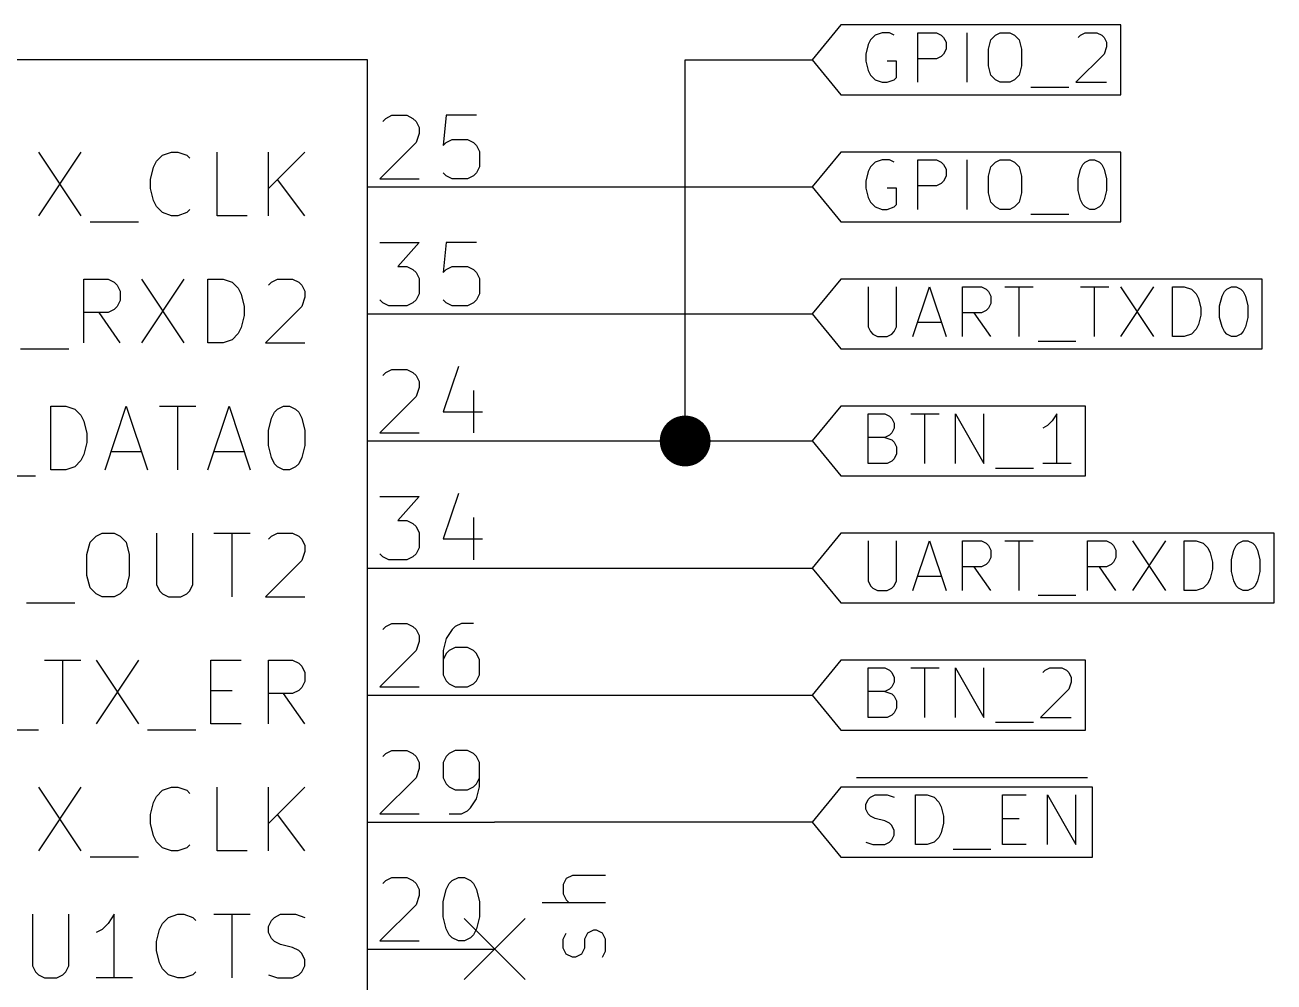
# Model space of a CAD drawing. Extents: x 0.4 to 16.1, y -11.3 to -0.4.
# Drawn here: x 7.48 to 8.464, y -7.926 to -7.173 of the extents above; entities that cross this region are included whole.
import ezdxf

# ---------------------------------------------------------------- set-up
doc = ezdxf.new("R2010")
doc.units = 0
doc.header["$MEASUREMENT"] = 0
for name, color, linetype in [('BLUE2', 5, 'CONTINUOUS'), ('BLUE3', 171, 'CONTINUOUS'), ('CYAN2', 4, 'CONTINUOUS'), ('GREEN2', 3, 'CONTINUOUS'), ('LYELLOW', 51, 'CONTINUOUS'), ('RED2', 1, 'CONTINUOUS')]:
    doc.layers.add(name, color=color, linetype=linetype)

msp = doc.modelspace()

# ---------------------------------------------------------------- linework, layer by layer
at = {"layer": 'BLUE2', "linetype": 'CONTINUOUS'}
for p, q in [((7.826, -7.876), (7.874, -7.924)), ((7.874, -7.876), (7.826, -7.924))]:
    msp.add_line(p, q, dxfattribs=at)
at = {"layer": 'BLUE3', "linetype": 'CONTINUOUS'}
for p, q in [((7.90641, -7.84449), (7.90403, -7.84925)), ((7.91117, -7.84211), (7.90641, -7.84449)), ((7.93737, -7.84211), (7.91117, -7.84211)), ((7.90403, -7.84925), (7.90403, -7.8564)), ((7.90403, -7.8564), (7.90641, -7.86116)), ((7.93737, -7.86354), (7.88737, -7.86354)), ((7.90641, -7.86116), (7.9088, -7.86354)), ((7.92784, -7.88497), (7.92308, -7.88735)), ((7.93022, -7.88497), (7.92784, -7.88497)), ((7.93498, -7.88735), (7.93022, -7.88497)), ((7.90403, -7.89211), (7.90641, -7.88735)), ((7.90403, -7.89925), (7.90403, -7.89211)), ((7.92308, -7.88735), (7.9207, -7.89211)), ((7.9207, -7.89211), (7.9207, -7.89925)), ((7.93737, -7.89211), (7.93498, -7.88735)), ((7.93737, -7.90163), (7.93737, -7.89211)), ((7.90641, -7.90402), (7.90403, -7.89925)), ((7.91117, -7.9064), (7.90641, -7.90402)), ((7.91832, -7.90402), (7.91356, -7.9064)), ((7.9207, -7.89925), (7.91832, -7.90402)), ((7.93498, -7.9064), (7.93737, -7.90163)), ((7.91356, -7.9064), (7.91117, -7.9064))]:
    msp.add_line(p, q, dxfattribs=at)
at = {"layer": 'CYAN2', "linetype": 'CONTINUOUS'}
for p, q in [((7.49095, -7.27262), (7.52428, -7.32262)), ((7.52428, -7.27262), (7.49095, -7.32262)), ((7.58381, -7.27976), (7.58857, -7.275)), ((7.58857, -7.275), (7.59571, -7.27262)), ((7.59571, -7.27262), (7.60047, -7.27262)), ((7.60047, -7.27262), (7.60761, -7.275)), ((7.60761, -7.275), (7.61, -7.27738)), ((7.63143, -7.32262), (7.63143, -7.27262)), ((7.6719, -7.32262), (7.6719, -7.27262)), ((7.70047, -7.27262), (7.6719, -7.30119)), ((7.57904, -7.29405), (7.58143, -7.28452)), ((7.58143, -7.28452), (7.58381, -7.27976)), ((7.57904, -7.30119), (7.57904, -7.29405)), ((7.70047, -7.32262), (7.67904, -7.29405)), ((7.58143, -7.31071), (7.57904, -7.30119)), ((7.58381, -7.31547), (7.58143, -7.31071)), ((7.58857, -7.32024), (7.58381, -7.31547)), ((7.59571, -7.32262), (7.58857, -7.32024)), ((7.60047, -7.32262), (7.59571, -7.32262)), ((7.60761, -7.32024), (7.60047, -7.32262)), ((7.61, -7.31785), (7.60761, -7.32024)), ((7.65523, -7.32262), (7.63143, -7.32262)), ((7.53143, -7.32738), (7.56952, -7.32738)), ((7.52666, -7.42262), (7.52666, -7.37262)), ((7.52666, -7.37262), (7.54571, -7.37262)), ((7.54571, -7.37262), (7.55047, -7.375)), ((7.55047, -7.375), (7.55285, -7.37738)), ((7.5719, -7.37262), (7.60523, -7.42262)), ((7.60523, -7.37262), (7.5719, -7.42262)), ((7.62428, -7.42262), (7.62428, -7.37262)), ((7.62428, -7.37262), (7.63619, -7.37262)), ((7.63619, -7.37262), (7.64333, -7.375)), ((7.64333, -7.375), (7.64809, -7.37976)), ((7.6719, -7.37738), (7.67428, -7.375)), ((7.67428, -7.375), (7.67904, -7.37262)), ((7.67904, -7.37262), (7.69095, -7.37262)), ((7.69095, -7.37262), (7.69571, -7.375)), ((7.69571, -7.375), (7.69809, -7.37738)), ((7.55285, -7.37738), (7.55523, -7.38214)), ((7.55523, -7.38214), (7.55523, -7.38928)), ((7.64809, -7.37976), (7.65047, -7.38452)), ((7.65047, -7.38452), (7.65285, -7.39405)), ((7.69809, -7.37738), (7.70047, -7.38214)), ((7.70047, -7.38214), (7.70047, -7.3869)), ((7.55285, -7.39405), (7.55047, -7.39643)), ((7.55523, -7.38928), (7.55285, -7.39405)), ((7.65285, -7.39405), (7.65285, -7.40119)), ((7.69809, -7.39405), (7.66952, -7.42262)), ((7.70047, -7.3869), (7.69809, -7.39405)), ((7.54571, -7.39881), (7.52666, -7.39881)), ((7.55523, -7.42262), (7.53857, -7.39881)), ((7.55047, -7.39643), (7.54571, -7.39881)), ((7.65285, -7.40119), (7.65047, -7.41071)), ((7.65047, -7.41071), (7.64809, -7.41547)), ((7.63619, -7.42262), (7.62428, -7.42262)), ((7.64333, -7.42024), (7.63619, -7.42262)), ((7.64809, -7.41547), (7.64333, -7.42024)), ((7.66952, -7.42262), (7.70047, -7.42262)), ((7.47666, -7.42738), (7.51476, -7.42738)), ((7.50047, -7.52262), (7.50047, -7.47262)), ((7.50047, -7.47262), (7.51238, -7.47262)), ((7.51238, -7.47262), (7.51952, -7.475)), ((7.54333, -7.52262), (7.56, -7.47262)), ((7.56, -7.47262), (7.57666, -7.52262)), ((7.58619, -7.47262), (7.61476, -7.47262)), ((7.60047, -7.52262), (7.60047, -7.47262)), ((7.62428, -7.52262), (7.64095, -7.47262)), ((7.64095, -7.47262), (7.65761, -7.52262)), ((7.67904, -7.475), (7.68381, -7.47262)), ((7.68381, -7.47262), (7.68857, -7.47262)), ((7.68857, -7.47262), (7.69333, -7.475)), ((7.51952, -7.475), (7.52428, -7.47976)), ((7.52428, -7.47976), (7.52666, -7.48452)), ((7.6719, -7.49167), (7.67428, -7.48214)), ((7.67428, -7.48214), (7.67666, -7.47738)), ((7.67666, -7.47738), (7.67904, -7.475)), ((7.69333, -7.475), (7.69571, -7.47738)), ((7.69571, -7.47738), (7.69809, -7.48214)), ((7.69809, -7.48214), (7.70047, -7.49167)), ((7.52666, -7.48452), (7.52904, -7.49405)), ((7.6719, -7.50357), (7.6719, -7.49167)), ((7.70047, -7.49167), (7.70047, -7.50357)), ((7.52904, -7.50119), (7.52666, -7.51071)), ((7.52904, -7.49405), (7.52904, -7.50119)), ((7.52666, -7.51071), (7.52428, -7.51547)), ((7.54809, -7.50833), (7.5719, -7.50833)), ((7.62904, -7.50833), (7.65285, -7.50833)), ((7.67428, -7.51309), (7.6719, -7.50357)), ((7.70047, -7.50357), (7.69809, -7.51309)), ((7.51238, -7.52262), (7.50047, -7.52262)), ((7.51952, -7.52024), (7.51238, -7.52262)), ((7.52428, -7.51547), (7.51952, -7.52024)), ((7.67666, -7.51785), (7.67428, -7.51309)), ((7.67904, -7.52024), (7.67666, -7.51785)), ((7.68381, -7.52262), (7.67904, -7.52024)), ((7.68857, -7.52262), (7.68381, -7.52262)), ((7.69333, -7.52024), (7.68857, -7.52262)), ((7.69571, -7.51785), (7.69333, -7.52024)), ((7.69809, -7.51309), (7.69571, -7.51785)), ((7.45047, -7.52738), (7.48857, -7.52738)), ((7.52904, -7.58928), (7.53143, -7.57976)), ((7.53143, -7.57976), (7.53619, -7.575)), ((7.53619, -7.575), (7.54095, -7.57262)), ((7.54095, -7.57262), (7.55047, -7.57262)), ((7.55047, -7.57262), (7.55523, -7.575)), ((7.55523, -7.575), (7.56, -7.57976)), ((7.56, -7.57976), (7.56238, -7.58928)), ((7.58381, -7.57262), (7.58381, -7.61309)), ((7.61238, -7.61309), (7.61238, -7.57262)), ((7.62904, -7.57262), (7.65761, -7.57262)), ((7.64333, -7.62262), (7.64333, -7.57262)), ((7.6719, -7.57738), (7.67428, -7.575)), ((7.67428, -7.575), (7.67904, -7.57262)), ((7.67904, -7.57262), (7.69095, -7.57262)), ((7.69095, -7.57262), (7.69571, -7.575)), ((7.69571, -7.575), (7.69809, -7.57738)), ((7.69809, -7.57738), (7.70047, -7.58214)), ((7.52904, -7.60595), (7.52904, -7.58928)), ((7.56238, -7.58928), (7.56238, -7.60595)), ((7.70047, -7.5869), (7.69809, -7.59405)), ((7.70047, -7.58214), (7.70047, -7.5869)), ((7.69809, -7.59405), (7.66952, -7.62262)), ((7.53143, -7.61547), (7.52904, -7.60595)), ((7.56238, -7.60595), (7.56, -7.61547)), ((7.53619, -7.62024), (7.53143, -7.61547)), ((7.54095, -7.62262), (7.53619, -7.62024)), ((7.55523, -7.62024), (7.55047, -7.62262)), ((7.56, -7.61547), (7.55523, -7.62024)), ((7.58381, -7.61309), (7.58619, -7.61785)), ((7.58619, -7.61785), (7.58857, -7.62024)), ((7.58857, -7.62024), (7.59333, -7.62262)), ((7.60285, -7.62262), (7.60761, -7.62024)), ((7.60761, -7.62024), (7.61, -7.61785)), ((7.61, -7.61785), (7.61238, -7.61309)), ((7.48143, -7.62738), (7.51952, -7.62738)), ((7.55047, -7.62262), (7.54095, -7.62262)), ((7.59333, -7.62262), (7.60285, -7.62262)), ((7.66952, -7.62262), (7.70047, -7.62262)), ((7.49571, -7.67262), (7.52428, -7.67262)), ((7.51, -7.72262), (7.51, -7.67262)), ((7.53619, -7.67262), (7.56952, -7.72262)), ((7.56952, -7.67262), (7.53619, -7.72262)), ((7.62666, -7.72262), (7.62666, -7.67262)), ((7.62666, -7.67262), (7.65047, -7.67262)), ((7.6719, -7.72262), (7.6719, -7.67262)), ((7.6719, -7.67262), (7.69095, -7.67262)), ((7.69095, -7.67262), (7.69571, -7.675)), ((7.69571, -7.675), (7.69809, -7.67738)), ((7.69809, -7.67738), (7.70047, -7.68214)), ((7.70047, -7.68928), (7.69809, -7.69405)), ((7.70047, -7.68214), (7.70047, -7.68928)), ((7.62666, -7.69643), (7.64333, -7.69643)), ((7.69095, -7.69881), (7.6719, -7.69881)), ((7.70047, -7.72262), (7.68381, -7.69881)), ((7.69571, -7.69643), (7.69095, -7.69881)), ((7.69809, -7.69405), (7.69571, -7.69643)), ((7.45285, -7.72738), (7.49095, -7.72738)), ((7.57666, -7.72738), (7.61476, -7.72738)), ((7.65047, -7.72262), (7.62666, -7.72262)), ((7.49095, -7.77262), (7.52428, -7.82262)), ((7.52428, -7.77262), (7.49095, -7.82262)), ((7.58381, -7.77976), (7.58857, -7.775)), ((7.58857, -7.775), (7.59571, -7.77262)), ((7.59571, -7.77262), (7.60047, -7.77262)), ((7.60047, -7.77262), (7.60761, -7.775)), ((7.60761, -7.775), (7.61, -7.77738)), ((7.63143, -7.82262), (7.63143, -7.77262)), ((7.6719, -7.82262), (7.6719, -7.77262)), ((7.70047, -7.77262), (7.6719, -7.80119)), ((7.57904, -7.79405), (7.58143, -7.78452)), ((7.58143, -7.78452), (7.58381, -7.77976)), ((7.57904, -7.80119), (7.57904, -7.79405)), ((7.70047, -7.82262), (7.67904, -7.79405)), ((7.58143, -7.81071), (7.57904, -7.80119)), ((7.58381, -7.81547), (7.58143, -7.81071)), ((7.58857, -7.82024), (7.58381, -7.81547)), ((7.53143, -7.82738), (7.56952, -7.82738)), ((7.59571, -7.82262), (7.58857, -7.82024)), ((7.60047, -7.82262), (7.59571, -7.82262)), ((7.60761, -7.82024), (7.60047, -7.82262)), ((7.61, -7.81785), (7.60761, -7.82024)), ((7.65523, -7.82262), (7.63143, -7.82262)), ((7.48619, -7.87262), (7.48619, -7.91309)), ((7.51476, -7.91309), (7.51476, -7.87262)), ((7.55047, -7.87262), (7.54571, -7.87976)), ((7.55047, -7.92262), (7.55047, -7.87262)), ((7.58857, -7.87976), (7.59333, -7.875)), ((7.59333, -7.875), (7.60047, -7.87262)), ((7.60047, -7.87262), (7.60523, -7.87262)), ((7.60523, -7.87262), (7.61238, -7.875)), ((7.61238, -7.875), (7.61476, -7.87738)), ((7.62904, -7.87262), (7.65761, -7.87262)), ((7.64333, -7.92262), (7.64333, -7.87262)), ((7.67428, -7.87738), (7.67666, -7.875)), ((7.67666, -7.875), (7.68143, -7.87262)), ((7.68143, -7.87262), (7.69333, -7.87262)), ((7.69333, -7.87262), (7.70047, -7.875)), ((7.54095, -7.88452), (7.53619, -7.8869)), ((7.54571, -7.87976), (7.54095, -7.88452)), ((7.58381, -7.89405), (7.58619, -7.88452)), ((7.58619, -7.88452), (7.58857, -7.87976)), ((7.6719, -7.88214), (7.67428, -7.87738)), ((7.6719, -7.8869), (7.6719, -7.88214)), ((7.58381, -7.90119), (7.58381, -7.89405)), ((7.67428, -7.89167), (7.6719, -7.8869)), ((7.67666, -7.89405), (7.67428, -7.89167)), ((7.68143, -7.89643), (7.67666, -7.89405)), ((7.69095, -7.89881), (7.68143, -7.89643)), ((7.58619, -7.91071), (7.58381, -7.90119)), ((7.69571, -7.90119), (7.69095, -7.89881)), ((7.69809, -7.90357), (7.69571, -7.90119)), ((7.70047, -7.90833), (7.69809, -7.90357)), ((7.48619, -7.91309), (7.48857, -7.91785)), ((7.51238, -7.91785), (7.51476, -7.91309)), ((7.58857, -7.91547), (7.58619, -7.91071)), ((7.59333, -7.92024), (7.58857, -7.91547)), ((7.69809, -7.91785), (7.70047, -7.91309)), ((7.70047, -7.91309), (7.70047, -7.90833)), ((7.48857, -7.91785), (7.49095, -7.92024)), ((7.49095, -7.92024), (7.49571, -7.92262)), ((7.49571, -7.92262), (7.50523, -7.92262)), ((7.50523, -7.92262), (7.51, -7.92024)), ((7.51, -7.92024), (7.51238, -7.91785)), ((7.56476, -7.92262), (7.53619, -7.92262)), ((7.60047, -7.92262), (7.59333, -7.92024)), ((7.60523, -7.92262), (7.60047, -7.92262)), ((7.61238, -7.92024), (7.60523, -7.92262)), ((7.61476, -7.91785), (7.61238, -7.92024)), ((7.6719, -7.92024), (7.67904, -7.92262)), ((7.67904, -7.92262), (7.69095, -7.92262)), ((7.69095, -7.92262), (7.69571, -7.92024)), ((7.69571, -7.92024), (7.69809, -7.91785))]:
    msp.add_line(p, q, dxfattribs=at)
at = {"layer": 'GREEN2', "linetype": 'CONTINUOUS'}
for p, q in [((8, -7.2), (8.1, -7.2)), ((8, -7.5), (8, -7.2)), ((7.85, -7.3), (8.1, -7.3)), ((7.85, -7.4), (8.1, -7.4)), ((7.85, -7.5), (8, -7.5)), ((8, -7.5), (8.1, -7.5)), ((7.85, -7.6), (8.1, -7.6)), ((7.85, -7.7), (8.1, -7.7)), ((8.1, -7.8), (7.85, -7.8))]:
    msp.add_line(p, q, dxfattribs=at)
at = {"layer": 'GREEN2', "const_width": 0.02}
msp.add_lwpolyline([(7.99, -7.5, 1), (8.01, -7.5, 1)], format="xyb", close=True, dxfattribs=at)
at = {"layer": 'LYELLOW', "linetype": 'CONTINUOUS'}
for p, q in [((7.75, -7.2), (4.25, -7.2)), ((7.75, -10.5), (7.75, -7.2))]:
    msp.add_line(p, q, dxfattribs=at)
at = {"layer": 'RED2', "linetype": 'CONTINUOUS'}
for p, q in [((8.12262, -7.1725), (8.1, -7.2)), ((8.3429, -7.1725), (8.12262, -7.1725)), ((8.3429, -7.2), (8.3429, -7.1725)), ((8.14409, -7.18793), (8.14223, -7.19535)), ((8.14594, -7.18421), (8.14409, -7.18793)), ((8.14966, -7.1805), (8.14594, -7.18421)), ((8.15523, -7.17864), (8.14966, -7.1805)), ((8.1608, -7.17864), (8.15523, -7.17864)), ((8.16452, -7.1805), (8.1608, -7.17864)), ((8.18309, -7.21764), (8.18309, -7.17864)), ((8.18309, -7.17864), (8.19794, -7.17864)), ((8.19794, -7.17864), (8.20166, -7.1805)), ((8.20166, -7.1805), (8.20352, -7.18235)), ((8.20352, -7.18235), (8.20537, -7.18607)), ((8.20537, -7.18607), (8.20537, -7.19164)), ((8.22209, -7.21764), (8.22209, -7.17864)), ((8.2388, -7.19164), (8.24066, -7.18421)), ((8.24066, -7.18421), (8.24437, -7.1805)), ((8.24437, -7.1805), (8.24809, -7.17864)), ((8.24809, -7.17864), (8.25552, -7.17864)), ((8.25552, -7.17864), (8.25923, -7.1805)), ((8.25923, -7.1805), (8.26294, -7.18421)), ((8.26294, -7.18421), (8.2648, -7.19164)), ((8.30937, -7.18235), (8.31123, -7.1805)), ((8.31123, -7.1805), (8.31494, -7.17864)), ((8.31494, -7.17864), (8.32423, -7.17864)), ((8.32423, -7.17864), (8.32794, -7.1805)), ((8.32794, -7.1805), (8.3298, -7.18235)), ((8.3298, -7.18235), (8.33166, -7.18607)), ((8.33166, -7.18607), (8.33166, -7.18978)), ((8.14223, -7.19535), (8.14223, -7.20093)), ((8.20166, -7.19721), (8.19794, -7.19907)), ((8.20352, -7.19535), (8.20166, -7.19721)), ((8.20537, -7.19164), (8.20352, -7.19535)), ((8.2388, -7.20464), (8.2388, -7.19164)), ((8.2648, -7.19164), (8.2648, -7.20464)), ((8.3298, -7.19535), (8.30752, -7.21764)), ((8.33166, -7.18978), (8.3298, -7.19535)), ((7.75, -7.2), (4.25, -7.2)), ((7.75, -7.2), (4.25, -7.2)), ((7.75, -10.5), (7.75, -7.2)), ((7.75, -10.5), (7.75, -7.2)), ((8.1, -7.2), (8.12262, -7.2275)), ((8.14223, -7.20093), (8.14409, -7.20835)), ((8.16637, -7.20093), (8.15894, -7.20093)), ((8.16637, -7.21393), (8.16637, -7.20093)), ((8.19794, -7.19907), (8.18309, -7.19907)), ((8.24066, -7.21207), (8.2388, -7.20464)), ((8.2648, -7.20464), (8.26294, -7.21207)), ((8.3429, -7.2275), (8.3429, -7.2)), ((8.14409, -7.20835), (8.14594, -7.21207)), ((8.14594, -7.21207), (8.14966, -7.21578)), ((8.14966, -7.21578), (8.15523, -7.21764)), ((8.15523, -7.21764), (8.15894, -7.21764)), ((8.15894, -7.21764), (8.16452, -7.21578)), ((8.16452, -7.21578), (8.16637, -7.21393)), ((8.24437, -7.21578), (8.24066, -7.21207)), ((8.24809, -7.21764), (8.24437, -7.21578)), ((8.25552, -7.21764), (8.24809, -7.21764)), ((8.25923, -7.21578), (8.25552, -7.21764)), ((8.26294, -7.21207), (8.25923, -7.21578)), ((8.30752, -7.21764), (8.33166, -7.21764)), ((8.12262, -7.2275), (8.3429, -7.2275)), ((8.27223, -7.22135), (8.30194, -7.22135)), ((7.7619, -7.24837), (7.76428, -7.246)), ((7.76428, -7.246), (7.76905, -7.24361)), ((7.76905, -7.24361), (7.78095, -7.24361)), ((7.78095, -7.24361), (7.78571, -7.246)), ((7.78571, -7.246), (7.78809, -7.24837)), ((7.8119, -7.24361), (7.80952, -7.26742)), ((7.83571, -7.24361), (7.8119, -7.24361)), ((7.78809, -7.24837), (7.79047, -7.25314)), ((7.79047, -7.25314), (7.79047, -7.2579)), ((7.78809, -7.26504), (7.75952, -7.29361)), ((7.79047, -7.2579), (7.78809, -7.26504)), ((7.80952, -7.26742), (7.8119, -7.26504)), ((7.8119, -7.26504), (7.81667, -7.26266)), ((7.81667, -7.26266), (7.82857, -7.26266)), ((7.82857, -7.26266), (7.83333, -7.26504)), ((7.83333, -7.26504), (7.83571, -7.26742)), ((7.83571, -7.26742), (7.83809, -7.27219)), ((7.83809, -7.27219), (7.83809, -7.28409)), ((8.12262, -7.2725), (8.1, -7.3)), ((8.3429, -7.2725), (8.12262, -7.2725)), ((8.3429, -7.3), (8.3429, -7.2725)), ((7.83809, -7.28409), (7.83571, -7.28885)), ((8.14594, -7.28421), (8.14409, -7.28793)), ((8.14966, -7.2805), (8.14594, -7.28421)), ((8.15523, -7.27864), (8.14966, -7.2805)), ((8.1608, -7.27864), (8.15523, -7.27864)), ((8.16452, -7.2805), (8.1608, -7.27864)), ((8.18309, -7.31764), (8.18309, -7.27864)), ((8.18309, -7.27864), (8.19794, -7.27864)), ((8.19794, -7.27864), (8.20166, -7.2805)), ((8.20166, -7.2805), (8.20352, -7.28235)), ((8.20352, -7.28235), (8.20537, -7.28607)), ((8.20537, -7.28607), (8.20537, -7.29164)), ((8.22209, -7.31764), (8.22209, -7.27864)), ((8.2388, -7.29164), (8.24066, -7.28421)), ((8.24066, -7.28421), (8.24437, -7.2805)), ((8.24437, -7.2805), (8.24809, -7.27864)), ((8.24809, -7.27864), (8.25552, -7.27864)), ((8.25552, -7.27864), (8.25923, -7.2805)), ((8.25923, -7.2805), (8.26294, -7.28421)), ((8.26294, -7.28421), (8.2648, -7.29164)), ((8.30937, -7.2935), (8.31123, -7.28607)), ((8.31123, -7.28607), (8.31309, -7.28235)), ((8.31309, -7.28235), (8.31494, -7.2805)), ((8.31494, -7.2805), (8.31866, -7.27864)), ((8.31866, -7.27864), (8.32237, -7.27864)), ((8.32237, -7.27864), (8.32609, -7.2805)), ((8.32609, -7.2805), (8.32794, -7.28235)), ((8.32794, -7.28235), (8.3298, -7.28607)), ((8.3298, -7.28607), (8.33166, -7.2935)), ((7.75952, -7.29361), (7.79047, -7.29361)), ((7.8119, -7.29123), (7.80952, -7.28885)), ((7.81667, -7.29361), (7.8119, -7.29123)), ((7.82857, -7.29361), (7.81667, -7.29361)), ((7.83333, -7.29123), (7.82857, -7.29361)), ((7.83571, -7.28885), (7.83333, -7.29123)), ((8.14409, -7.28793), (8.14223, -7.29535)), ((8.14223, -7.29535), (8.14223, -7.30093)), ((8.20352, -7.29535), (8.20166, -7.29721)), ((8.20537, -7.29164), (8.20352, -7.29535)), ((8.2388, -7.30464), (8.2388, -7.29164)), ((8.2648, -7.29164), (8.2648, -7.30464)), ((8.30937, -7.30278), (8.30937, -7.2935)), ((8.33166, -7.2935), (8.33166, -7.30278)), ((7.75, -7.3), (7.85, -7.3)), ((8.1, -7.3), (8.12262, -7.3275)), ((8.14223, -7.30093), (8.14409, -7.30835)), ((8.16637, -7.30093), (8.15894, -7.30093)), ((8.16637, -7.31393), (8.16637, -7.30093)), ((8.19794, -7.29907), (8.18309, -7.29907)), ((8.20166, -7.29721), (8.19794, -7.29907)), ((8.24066, -7.31207), (8.2388, -7.30464)), ((8.2648, -7.30464), (8.26294, -7.31207)), ((8.31123, -7.31021), (8.30937, -7.30278)), ((8.33166, -7.30278), (8.3298, -7.31021)), ((8.3429, -7.3275), (8.3429, -7.3)), ((8.14409, -7.30835), (8.14594, -7.31207)), ((8.14594, -7.31207), (8.14966, -7.31578)), ((8.14966, -7.31578), (8.15523, -7.31764)), ((8.15894, -7.31764), (8.16452, -7.31578)), ((8.16452, -7.31578), (8.16637, -7.31393)), ((8.24437, -7.31578), (8.24066, -7.31207)), ((8.24809, -7.31764), (8.24437, -7.31578)), ((8.25923, -7.31578), (8.25552, -7.31764)), ((8.26294, -7.31207), (8.25923, -7.31578)), ((8.31309, -7.31393), (8.31123, -7.31021)), ((8.31494, -7.31578), (8.31309, -7.31393)), ((8.31866, -7.31764), (8.31494, -7.31578)), ((8.32609, -7.31578), (8.32237, -7.31764)), ((8.32794, -7.31393), (8.32609, -7.31578)), ((8.3298, -7.31021), (8.32794, -7.31393)), ((8.15523, -7.31764), (8.15894, -7.31764)), ((8.25552, -7.31764), (8.24809, -7.31764)), ((8.27223, -7.32135), (8.30194, -7.32135)), ((8.32237, -7.31764), (8.31866, -7.31764)), ((8.12262, -7.3275), (8.3429, -7.3275)), ((7.75952, -7.34361), (7.79047, -7.34361)), ((7.79047, -7.34361), (7.77381, -7.36266)), ((7.8119, -7.34361), (7.80952, -7.36742)), ((7.83571, -7.34361), (7.8119, -7.34361)), ((7.77381, -7.36266), (7.78095, -7.36266)), ((7.78095, -7.36266), (7.78571, -7.36504)), ((7.78571, -7.36504), (7.78809, -7.36742)), ((7.80952, -7.36742), (7.8119, -7.36504)), ((7.8119, -7.36504), (7.81667, -7.36266)), ((7.81667, -7.36266), (7.82857, -7.36266)), ((7.82857, -7.36266), (7.83333, -7.36504)), ((7.83333, -7.36504), (7.83571, -7.36742)), ((7.78809, -7.36742), (7.79047, -7.37219)), ((7.79047, -7.37219), (7.79047, -7.38409)), ((7.83571, -7.36742), (7.83809, -7.37219)), ((7.83809, -7.37219), (7.83809, -7.38409)), ((8.12262, -7.3725), (8.1, -7.4)), ((8.45433, -7.3725), (8.12262, -7.3725)), ((8.45433, -7.4), (8.45433, -7.3725)), ((7.79047, -7.38409), (7.78809, -7.38885)), ((7.83809, -7.38409), (7.83571, -7.38885)), ((8.14409, -7.37864), (8.14409, -7.41021)), ((8.16637, -7.41021), (8.16637, -7.37864)), ((8.17937, -7.41764), (8.19237, -7.37864)), ((8.19237, -7.37864), (8.20537, -7.41764)), ((8.21837, -7.41764), (8.21837, -7.37864)), ((8.21837, -7.37864), (8.23323, -7.37864)), ((8.23323, -7.37864), (8.23694, -7.3805)), ((8.23694, -7.3805), (8.2388, -7.38235)), ((8.2388, -7.38235), (8.24066, -7.38607)), ((8.2518, -7.37864), (8.27409, -7.37864)), ((8.26294, -7.41764), (8.26294, -7.37864)), ((8.31123, -7.37864), (8.33352, -7.37864)), ((8.32237, -7.41764), (8.32237, -7.37864)), ((8.3428, -7.37864), (8.3688, -7.41764)), ((8.3688, -7.37864), (8.3428, -7.41764)), ((8.38366, -7.41764), (8.38366, -7.37864)), ((8.38366, -7.37864), (8.39294, -7.37864)), ((8.39294, -7.37864), (8.39852, -7.3805)), ((8.39852, -7.3805), (8.40223, -7.38421)), ((8.40223, -7.38421), (8.40409, -7.38793)), ((8.42266, -7.38607), (8.42452, -7.38235)), ((8.42452, -7.38235), (8.42637, -7.3805)), ((8.42637, -7.3805), (8.43009, -7.37864)), ((8.43009, -7.37864), (8.4338, -7.37864)), ((8.4338, -7.37864), (8.43752, -7.3805)), ((8.43752, -7.3805), (8.43937, -7.38235)), ((8.43937, -7.38235), (8.44123, -7.38607)), ((7.7619, -7.39123), (7.75952, -7.38885)), ((7.76667, -7.39361), (7.7619, -7.39123)), ((7.78095, -7.39361), (7.76667, -7.39361)), ((7.78571, -7.39123), (7.78095, -7.39361)), ((7.78809, -7.38885), (7.78571, -7.39123)), ((7.8119, -7.39123), (7.80952, -7.38885)), ((7.81667, -7.39361), (7.8119, -7.39123)), ((7.82857, -7.39361), (7.81667, -7.39361)), ((7.83333, -7.39123), (7.82857, -7.39361)), ((7.83571, -7.38885), (7.83333, -7.39123)), ((8.24066, -7.39164), (8.2388, -7.39535)), ((8.24066, -7.38607), (8.24066, -7.39164)), ((8.40409, -7.38793), (8.40594, -7.39535)), ((8.4208, -7.3935), (8.42266, -7.38607)), ((8.4208, -7.40278), (8.4208, -7.3935)), ((8.44123, -7.38607), (8.44309, -7.3935)), ((8.44309, -7.3935), (8.44309, -7.40278)), ((7.75, -7.4), (7.85, -7.4)), ((8.1, -7.4), (8.12262, -7.4275)), ((8.23323, -7.39907), (8.21837, -7.39907)), ((8.24066, -7.41764), (8.22766, -7.39907)), ((8.23694, -7.39721), (8.23323, -7.39907)), ((8.2388, -7.39535), (8.23694, -7.39721)), ((8.40594, -7.40093), (8.40409, -7.40835)), ((8.40594, -7.39535), (8.40594, -7.40093)), ((8.42266, -7.41021), (8.4208, -7.40278)), ((8.44309, -7.40278), (8.44123, -7.41021)), ((8.45433, -7.4275), (8.45433, -7.4)), ((8.14409, -7.41021), (8.14594, -7.41393)), ((8.14594, -7.41393), (8.1478, -7.41578)), ((8.16266, -7.41578), (8.16452, -7.41393)), ((8.16452, -7.41393), (8.16637, -7.41021)), ((8.18309, -7.4065), (8.20166, -7.4065)), ((8.40223, -7.41207), (8.39852, -7.41578)), ((8.40409, -7.40835), (8.40223, -7.41207)), ((8.42452, -7.41393), (8.42266, -7.41021)), ((8.42637, -7.41578), (8.42452, -7.41393)), ((8.43937, -7.41393), (8.43752, -7.41578)), ((8.44123, -7.41021), (8.43937, -7.41393)), ((8.1478, -7.41578), (8.15152, -7.41764)), ((8.15152, -7.41764), (8.15894, -7.41764)), ((8.15894, -7.41764), (8.16266, -7.41578)), ((8.2778, -7.42135), (8.30752, -7.42135)), ((8.39294, -7.41764), (8.38366, -7.41764)), ((8.39852, -7.41578), (8.39294, -7.41764)), ((8.43009, -7.41764), (8.42637, -7.41578)), ((8.4338, -7.41764), (8.43009, -7.41764)), ((8.43752, -7.41578), (8.4338, -7.41764)), ((8.12262, -7.4275), (8.45433, -7.4275)), ((7.76428, -7.446), (7.76905, -7.44361)), ((7.76905, -7.44361), (7.78095, -7.44361)), ((7.78095, -7.44361), (7.78571, -7.446)), ((7.82143, -7.44123), (7.80952, -7.47694)), ((7.7619, -7.44837), (7.76428, -7.446)), ((7.78571, -7.446), (7.78809, -7.44837)), ((7.78809, -7.44837), (7.79047, -7.45314)), ((7.79047, -7.45314), (7.79047, -7.4579)), ((7.79047, -7.4579), (7.78809, -7.46504)), ((7.83333, -7.46028), (7.83333, -7.49361)), ((7.78809, -7.46504), (7.75952, -7.49361)), ((8.12263, -7.47248), (8.1, -7.5)), ((8.31514, -7.47248), (8.12263, -7.47248)), ((8.31514, -7.5), (8.31514, -7.47248)), ((7.80952, -7.47694), (7.84047, -7.47694)), ((8.14411, -7.51765), (8.14411, -7.47863)), ((8.14411, -7.47863), (8.15711, -7.47863)), ((8.15711, -7.47863), (8.16083, -7.48049)), ((8.16083, -7.48049), (8.16269, -7.48235)), ((8.16269, -7.48235), (8.16454, -7.48606)), ((8.17755, -7.47863), (8.19985, -7.47863)), ((8.1887, -7.51765), (8.1887, -7.47863)), ((8.21285, -7.51765), (8.21285, -7.47863)), ((8.21285, -7.47863), (8.23515, -7.51765)), ((8.23515, -7.51765), (8.23515, -7.47863)), ((8.29274, -7.47863), (8.28902, -7.4842)), ((8.29274, -7.51765), (8.29274, -7.47863)), ((8.16454, -7.48978), (8.16269, -7.4935)), ((8.16454, -7.48606), (8.16454, -7.48978)), ((8.28531, -7.48792), (8.28159, -7.48978)), ((8.28902, -7.4842), (8.28531, -7.48792)), ((7.75, -7.5), (7.85, -7.5)), ((7.75952, -7.49361), (7.79047, -7.49361)), ((8.1, -7.5), (8.12263, -7.52752)), ((8.15711, -7.49721), (8.14411, -7.49721)), ((8.16083, -7.49535), (8.15711, -7.49721)), ((8.15711, -7.49721), (8.16269, -7.49907)), ((8.16269, -7.4935), (8.16083, -7.49535)), ((8.16269, -7.49907), (8.16454, -7.50093)), ((8.16454, -7.50093), (8.1664, -7.50464)), ((8.31514, -7.52752), (8.31514, -7.5)), ((8.1664, -7.51022), (8.16454, -7.51393)), ((8.1664, -7.50464), (8.1664, -7.51022)), ((8.15897, -7.51765), (8.14411, -7.51765)), ((8.16269, -7.51579), (8.15897, -7.51765)), ((8.16454, -7.51393), (8.16269, -7.51579)), ((8.24443, -7.52136), (8.27416, -7.52136)), ((8.30389, -7.51765), (8.28159, -7.51765)), ((8.12263, -7.52752), (8.31514, -7.52752)), ((7.82143, -7.54123), (7.80952, -7.57694)), ((7.75952, -7.54361), (7.79047, -7.54361)), ((7.79047, -7.54361), (7.77381, -7.56266)), ((7.83333, -7.56028), (7.83333, -7.59361)), ((7.77381, -7.56266), (7.78095, -7.56266)), ((7.78095, -7.56266), (7.78571, -7.56504)), ((7.78571, -7.56504), (7.78809, -7.56742)), ((7.78809, -7.56742), (7.79047, -7.57219)), ((7.79047, -7.57219), (7.79047, -7.58409)), ((7.80952, -7.57694), (7.84047, -7.57694)), ((8.12262, -7.5725), (8.1, -7.6)), ((8.46361, -7.5725), (8.12262, -7.5725)), ((8.14409, -7.57864), (8.14409, -7.61021)), ((8.16637, -7.61021), (8.16637, -7.57864)), ((8.17937, -7.61764), (8.19237, -7.57864)), ((8.19237, -7.57864), (8.20537, -7.61764)), ((8.21837, -7.61764), (8.21837, -7.57864)), ((8.21837, -7.57864), (8.23323, -7.57864)), ((8.23323, -7.57864), (8.23694, -7.5805)), ((8.23694, -7.5805), (8.2388, -7.58235)), ((8.2518, -7.57864), (8.27409, -7.57864)), ((8.26294, -7.61764), (8.26294, -7.57864)), ((8.3168, -7.61764), (8.3168, -7.57864)), ((8.3168, -7.57864), (8.33166, -7.57864)), ((8.33166, -7.57864), (8.33537, -7.5805)), ((8.33537, -7.5805), (8.33723, -7.58235)), ((8.35209, -7.57864), (8.37809, -7.61764)), ((8.37809, -7.57864), (8.35209, -7.61764)), ((8.39294, -7.61764), (8.39294, -7.57864)), ((8.39294, -7.57864), (8.40223, -7.57864)), ((8.40223, -7.57864), (8.4078, -7.5805)), ((8.4078, -7.5805), (8.41152, -7.58421)), ((8.4338, -7.58235), (8.43566, -7.5805)), ((8.43566, -7.5805), (8.43937, -7.57864)), ((8.43937, -7.57864), (8.44309, -7.57864)), ((8.44309, -7.57864), (8.4468, -7.5805)), ((8.4468, -7.5805), (8.44866, -7.58235)), ((8.46361, -7.6), (8.46361, -7.5725)), ((7.7619, -7.59123), (7.75952, -7.58885)), ((7.76667, -7.59361), (7.7619, -7.59123)), ((7.78571, -7.59123), (7.78095, -7.59361)), ((7.78809, -7.58885), (7.78571, -7.59123)), ((7.79047, -7.58409), (7.78809, -7.58885)), ((8.2388, -7.58235), (8.24066, -7.58607)), ((8.24066, -7.59164), (8.2388, -7.59535)), ((8.24066, -7.58607), (8.24066, -7.59164)), ((8.33723, -7.58235), (8.33909, -7.58607)), ((8.33909, -7.59164), (8.33723, -7.59535)), ((8.33909, -7.58607), (8.33909, -7.59164)), ((8.41152, -7.58421), (8.41337, -7.58793)), ((8.41337, -7.58793), (8.41523, -7.59535)), ((8.43009, -7.5935), (8.43194, -7.58607)), ((8.43194, -7.58607), (8.4338, -7.58235)), ((8.44866, -7.58235), (8.45052, -7.58607)), ((8.45052, -7.58607), (8.45237, -7.5935)), ((7.75, -7.6), (7.85, -7.6)), ((7.78095, -7.59361), (7.76667, -7.59361)), ((8.1, -7.6), (8.12262, -7.6275)), ((8.23323, -7.59907), (8.21837, -7.59907)), ((8.24066, -7.61764), (8.22766, -7.59907)), ((8.23694, -7.59721), (8.23323, -7.59907)), ((8.2388, -7.59535), (8.23694, -7.59721)), ((8.33166, -7.59907), (8.3168, -7.59907)), ((8.33909, -7.61764), (8.32609, -7.59907)), ((8.33537, -7.59721), (8.33166, -7.59907)), ((8.33723, -7.59535), (8.33537, -7.59721)), ((8.41523, -7.60093), (8.41337, -7.60835)), ((8.41523, -7.59535), (8.41523, -7.60093)), ((8.43009, -7.60278), (8.43009, -7.5935)), ((8.45237, -7.5935), (8.45237, -7.60278)), ((8.46361, -7.6275), (8.46361, -7.6)), ((8.14409, -7.61021), (8.14594, -7.61393)), ((8.16452, -7.61393), (8.16637, -7.61021)), ((8.18309, -7.6065), (8.20166, -7.6065)), ((8.41337, -7.60835), (8.41152, -7.61207)), ((8.43194, -7.61021), (8.43009, -7.60278)), ((8.4338, -7.61393), (8.43194, -7.61021)), ((8.45052, -7.61021), (8.44866, -7.61393)), ((8.45237, -7.60278), (8.45052, -7.61021)), ((8.14594, -7.61393), (8.1478, -7.61578)), ((8.1478, -7.61578), (8.15152, -7.61764)), ((8.15152, -7.61764), (8.15894, -7.61764)), ((8.15894, -7.61764), (8.16266, -7.61578)), ((8.16266, -7.61578), (8.16452, -7.61393)), ((8.40223, -7.61764), (8.39294, -7.61764)), ((8.4078, -7.61578), (8.40223, -7.61764)), ((8.41152, -7.61207), (8.4078, -7.61578)), ((8.43566, -7.61578), (8.4338, -7.61393)), ((8.43937, -7.61764), (8.43566, -7.61578)), ((8.44309, -7.61764), (8.43937, -7.61764)), ((8.4468, -7.61578), (8.44309, -7.61764)), ((8.44866, -7.61393), (8.4468, -7.61578)), ((8.12262, -7.6275), (8.46361, -7.6275)), ((8.2778, -7.62135), (8.30752, -7.62135)), ((7.7619, -7.64837), (7.76428, -7.646)), ((7.76428, -7.646), (7.76905, -7.64361)), ((7.76905, -7.64361), (7.78095, -7.64361)), ((7.78095, -7.64361), (7.78571, -7.646)), ((7.78571, -7.646), (7.78809, -7.64837)), ((7.78809, -7.64837), (7.79047, -7.65314)), ((7.81667, -7.64837), (7.8119, -7.65552)), ((7.81905, -7.646), (7.81667, -7.64837)), ((7.82381, -7.64361), (7.81905, -7.646)), ((7.83333, -7.64361), (7.82381, -7.64361)), ((7.79047, -7.6579), (7.78809, -7.66504)), ((7.79047, -7.65314), (7.79047, -7.6579)), ((7.8119, -7.65552), (7.80952, -7.66504)), ((7.78809, -7.66504), (7.75952, -7.69361)), ((7.80952, -7.66504), (7.80952, -7.68409)), ((7.8119, -7.66742), (7.80952, -7.67219)), ((7.81428, -7.66504), (7.8119, -7.66742)), ((7.81905, -7.66266), (7.81428, -7.66504)), ((7.82857, -7.66266), (7.81905, -7.66266)), ((7.83333, -7.66504), (7.82857, -7.66266)), ((7.83571, -7.66742), (7.83333, -7.66504)), ((7.83809, -7.67219), (7.83571, -7.66742)), ((7.83809, -7.68409), (7.83809, -7.67219)), ((8.12263, -7.67248), (8.1, -7.7)), ((8.31514, -7.67248), (8.12263, -7.67248)), ((8.14411, -7.71765), (8.14411, -7.67863)), ((8.14411, -7.67863), (8.15711, -7.67863)), ((8.15711, -7.67863), (8.16083, -7.68049)), ((8.17755, -7.67863), (8.19985, -7.67863)), ((8.1887, -7.71765), (8.1887, -7.67863)), ((8.21285, -7.71765), (8.21285, -7.67863)), ((8.21285, -7.67863), (8.23515, -7.71765)), ((8.23515, -7.71765), (8.23515, -7.67863)), ((8.28345, -7.68049), (8.28717, -7.67863)), ((8.28717, -7.67863), (8.29646, -7.67863)), ((8.29646, -7.67863), (8.30017, -7.68049)), ((8.31514, -7.7), (8.31514, -7.67248)), ((7.80952, -7.68409), (7.8119, -7.68885)), ((7.8119, -7.68885), (7.81428, -7.69123)), ((7.83333, -7.69123), (7.83571, -7.68885)), ((7.83571, -7.68885), (7.83809, -7.68409)), ((8.16083, -7.68049), (8.16269, -7.68235)), ((8.16269, -7.68235), (8.16454, -7.68606)), ((8.16454, -7.68978), (8.16269, -7.6935)), ((8.16454, -7.68606), (8.16454, -7.68978)), ((8.28159, -7.68235), (8.28345, -7.68049)), ((8.30017, -7.68049), (8.30203, -7.68235)), ((8.30203, -7.68235), (8.30389, -7.68606)), ((8.30389, -7.68978), (8.30203, -7.69535)), ((8.30389, -7.68606), (8.30389, -7.68978)), ((7.75952, -7.69361), (7.79047, -7.69361)), ((7.81428, -7.69123), (7.81905, -7.69361)), ((7.81905, -7.69361), (7.82857, -7.69361)), ((7.82857, -7.69361), (7.83333, -7.69123)), ((8.15711, -7.69721), (8.14411, -7.69721)), ((8.16083, -7.69535), (8.15711, -7.69721)), ((8.15711, -7.69721), (8.16269, -7.69907)), ((8.16269, -7.6935), (8.16083, -7.69535)), ((8.16269, -7.69907), (8.16454, -7.70093)), ((8.30203, -7.69535), (8.27974, -7.71765)), ((7.75, -7.7), (7.85, -7.7)), ((8.1, -7.7), (8.12263, -7.72752)), ((8.16454, -7.70093), (8.1664, -7.70464)), ((8.1664, -7.70464), (8.1664, -7.71022)), ((8.31514, -7.72752), (8.31514, -7.7)), ((8.15897, -7.71765), (8.14411, -7.71765)), ((8.16269, -7.71579), (8.15897, -7.71765)), ((8.16454, -7.71393), (8.16269, -7.71579)), ((8.1664, -7.71022), (8.16454, -7.71393)), ((8.27974, -7.71765), (8.30389, -7.71765)), ((8.12263, -7.72752), (8.31514, -7.72752)), ((8.24443, -7.72136), (8.27416, -7.72136)), ((7.7619, -7.74837), (7.76428, -7.746)), ((7.76428, -7.746), (7.76905, -7.74361)), ((7.76905, -7.74361), (7.78095, -7.74361)), ((7.78095, -7.74361), (7.78571, -7.746)), ((7.78571, -7.746), (7.78809, -7.74837)), ((7.78809, -7.74837), (7.79047, -7.75314)), ((7.8119, -7.74837), (7.80952, -7.75314)), ((7.81428, -7.746), (7.8119, -7.74837)), ((7.81905, -7.74361), (7.81428, -7.746)), ((7.82857, -7.74361), (7.81905, -7.74361)), ((7.83333, -7.746), (7.82857, -7.74361)), ((7.83571, -7.74837), (7.83333, -7.746)), ((7.83809, -7.75314), (7.83571, -7.74837)), ((7.79047, -7.7579), (7.78809, -7.76504)), ((7.79047, -7.75314), (7.79047, -7.7579)), ((7.80952, -7.75314), (7.80952, -7.76504)), ((7.83809, -7.77219), (7.83809, -7.75314)), ((7.78809, -7.76504), (7.75952, -7.79361)), ((7.80952, -7.76504), (7.8119, -7.7698)), ((7.83571, -7.7698), (7.83809, -7.76504)), ((8.1348, -7.7649), (8.17194, -7.7649)), ((8.17194, -7.7649), (8.21094, -7.7649)), ((8.21094, -7.7649), (8.24066, -7.7649)), ((8.24066, -7.7649), (8.27594, -7.7649)), ((8.27594, -7.7649), (8.3168, -7.7649)), ((7.8119, -7.7698), (7.81428, -7.77219)), ((7.81428, -7.77219), (7.81905, -7.77457)), ((7.81905, -7.77457), (7.82857, -7.77457)), ((7.82857, -7.77457), (7.83333, -7.77219)), ((7.83333, -7.77219), (7.83571, -7.7698)), ((7.83571, -7.78171), (7.83809, -7.77219)), ((8.12262, -7.7725), (8.1, -7.8)), ((8.32061, -7.7725), (8.12262, -7.7725)), ((8.32061, -7.8), (8.32061, -7.7725)), ((7.83095, -7.78885), (7.83571, -7.78171)), ((8.14223, -7.78607), (8.14409, -7.78235)), ((8.14223, -7.78978), (8.14223, -7.78607)), ((8.14409, -7.78235), (8.14594, -7.7805)), ((8.14594, -7.7805), (8.14966, -7.77864)), ((8.14966, -7.77864), (8.15894, -7.77864)), ((8.15894, -7.77864), (8.16452, -7.7805)), ((8.18123, -7.81764), (8.18123, -7.77864)), ((8.18123, -7.77864), (8.19052, -7.77864)), ((8.19052, -7.77864), (8.19609, -7.7805)), ((8.19609, -7.7805), (8.1998, -7.78421)), ((8.1998, -7.78421), (8.20166, -7.78793)), ((8.20166, -7.78793), (8.20352, -7.79535)), ((8.24994, -7.81764), (8.24994, -7.77864)), ((8.24994, -7.77864), (8.26852, -7.77864)), ((8.28523, -7.81764), (8.28523, -7.77864)), ((8.28523, -7.77864), (8.30752, -7.81764)), ((8.30752, -7.81764), (8.30752, -7.77864)), ((7.75952, -7.79361), (7.79047, -7.79361)), ((7.81428, -7.79361), (7.82381, -7.79361)), ((7.82381, -7.79361), (7.82857, -7.79123)), ((7.82857, -7.79123), (7.83095, -7.78885)), ((8.14409, -7.7935), (8.14223, -7.78978)), ((8.14594, -7.79535), (8.14409, -7.7935)), ((8.14966, -7.79721), (8.14594, -7.79535)), ((8.15709, -7.79907), (8.14966, -7.79721)), ((8.20352, -7.79535), (8.20352, -7.80093)), ((8.24994, -7.79721), (8.26294, -7.79721)), ((7.75, -7.8), (7.85, -7.8)), ((8.1, -7.8), (8.12262, -7.8275)), ((8.1608, -7.80093), (8.15709, -7.79907)), ((8.16266, -7.80278), (8.1608, -7.80093)), ((8.16452, -7.8065), (8.16266, -7.80278)), ((8.16452, -7.81021), (8.16452, -7.8065)), ((8.20352, -7.80093), (8.20166, -7.80835)), ((8.32061, -7.8275), (8.32061, -7.8)), ((8.14223, -7.81578), (8.1478, -7.81764)), ((8.1478, -7.81764), (8.15709, -7.81764)), ((8.15709, -7.81764), (8.1608, -7.81578)), ((8.1608, -7.81578), (8.16266, -7.81393)), ((8.16266, -7.81393), (8.16452, -7.81021)), ((8.19052, -7.81764), (8.18123, -7.81764)), ((8.19609, -7.81578), (8.19052, -7.81764)), ((8.1998, -7.81207), (8.19609, -7.81578)), ((8.20166, -7.80835), (8.1998, -7.81207)), ((8.26852, -7.81764), (8.24994, -7.81764)), ((8.12262, -7.8275), (8.32061, -7.8275)), ((8.21094, -7.82135), (8.24066, -7.82135)), ((7.7619, -7.84837), (7.76428, -7.846)), ((7.76428, -7.846), (7.76905, -7.84361)), ((7.76905, -7.84361), (7.78095, -7.84361)), ((7.78095, -7.84361), (7.78571, -7.846)), ((7.78571, -7.846), (7.78809, -7.84837)), ((7.81428, -7.84837), (7.81667, -7.846)), ((7.81667, -7.846), (7.82143, -7.84361)), ((7.82143, -7.84361), (7.82619, -7.84361)), ((7.82619, -7.84361), (7.83095, -7.846)), ((7.83095, -7.846), (7.83333, -7.84837)), ((7.78809, -7.84837), (7.79047, -7.85314)), ((7.79047, -7.85314), (7.79047, -7.8579)), ((7.80952, -7.86266), (7.8119, -7.85314)), ((7.8119, -7.85314), (7.81428, -7.84837)), ((7.83333, -7.84837), (7.83571, -7.85314)), ((7.83571, -7.85314), (7.83809, -7.86266)), ((7.78809, -7.86504), (7.75952, -7.89361)), ((7.79047, -7.8579), (7.78809, -7.86504)), ((7.80952, -7.87457), (7.80952, -7.86266)), ((7.83809, -7.86266), (7.83809, -7.87457)), ((7.8119, -7.88409), (7.80952, -7.87457)), ((7.83809, -7.87457), (7.83571, -7.88409)), ((7.81428, -7.88885), (7.8119, -7.88409)), ((7.83571, -7.88409), (7.83333, -7.88885)), ((7.75952, -7.89361), (7.79047, -7.89361)), ((7.81667, -7.89123), (7.81428, -7.88885)), ((7.82143, -7.89361), (7.81667, -7.89123)), ((7.82619, -7.89361), (7.82143, -7.89361)), ((7.83095, -7.89123), (7.82619, -7.89361)), ((7.83333, -7.88885), (7.83095, -7.89123)), ((7.75, -7.9), (7.85, -7.9))]:
    msp.add_line(p, q, dxfattribs=at)

doc.saveas('drawing.dxf')
